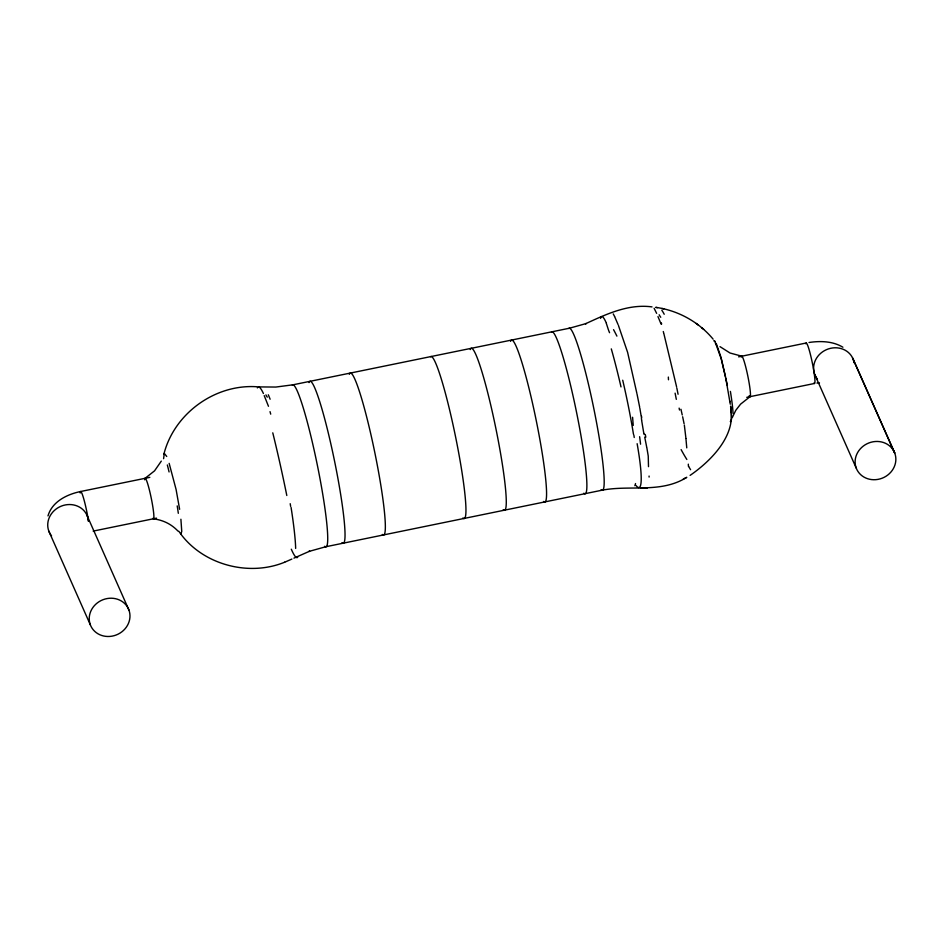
<?xml version="1.0" encoding="UTF-8"?>
<svg xmlns="http://www.w3.org/2000/svg" width="943" height="943" viewBox="0 0 943 943"><rect width="100%" height="100%" fill="white"/><g stroke="black" fill="none" stroke-linecap="round" stroke-linejoin="round"><path stroke-width="1.41" d="M731.143 410.582L731.532 419.034L730.365 421.615M166.734 456.471L164.33 453.394L163.587 458.675M690.111 475.378C709.666 461.87 734.255 437.847 731.214 411.313M163.823 454.432C173.972 413.588 215.075 383.825 257.038 386.771M731.296 420.661L730.566 421.415M47.987 515.915C52.124 501.523 67.118 494.285 80.721 491.492L149.819 477.347M732.275 417.572L735.799 410.288L740.585 404.146L750.121 396.626M161.3 461.115L154.558 470.84L145.022 478.36M293.921 558.15L309.658 551.195L308.88 551.455L325.606 546.787L602.07 490.195C630.219 484.773 660.937 493.613 686.787 477.323L683.333 478.973M178.84 531.286C201.154 564.303 248.021 577.21 284.633 562.228M284.456 562.323L291.87 559.069M738.628 356.843L806.289 342.993M93.168 531.109L156.514 518.143M746.762 397.333L814.422 383.483M809.023 342.486C820.386 340.8 832.81 341.107 842.901 347.224M816.956 383.07L819.467 382.87M640.674 488.262L647.051 488.25M258.842 386.913L275.863 387.054L293.073 384.791L569.537 328.199L586.275 323.52L585.497 323.779C606.361 314.172 628.297 303.705 652.014 306.888M741.799 356.195L730.059 353.024L719.992 346.635M153.355 518.791C163.434 520.218 171.178 523.99 178.074 531.168M657.424 307.666L655.727 307.359C677.923 310.365 698.846 321.893 713.12 339.162M661.915 308.491L663.789 308.832M180.82 534.327L181.751 531.404L180.903 519.239M696.24 323.437L698.268 325.064M701.557 327.657L703.655 329.355M654.1 308.255L656.634 313.371M714.971 341.342L721.36 359.342L727.395 385.416M613.233 313.901L614.565 316.424M657.966 316.577L661.102 324.133M264.217 395.624L268.472 406.28M614.659 316.624L618.007 324.439M263.415 393.514L263.05 392.736A87.275 8.817 77.9 0 0 257.368 387.915M716.397 343.9L720.935 357.126L725.485 376.622M852.519 357.81L894.754 453.135A20.663 18.825 -23.9 0 1 871.58 479.586A20.663 18.825 -23.9 0 1 860.11 449.057A20.663 18.825 -23.9 0 1 894.754 453.135L853.25 359.46M814.705 374.371L856.209 468.058M86.638 514.572L128.873 609.897A20.663 18.825 -23.9 0 1 105.699 636.348A20.663 18.825 -23.9 0 1 94.229 605.819A20.663 18.825 -23.9 0 1 128.873 609.897M48.824 531.133L90.328 624.808M618.431 325.453L627.614 352.364L636.796 393.031M608.494 330.074L606.314 323.331M608.718 330.616L609.543 332.702M169.151 463.355L176.082 489.452L179.63 509.314M643.786 433.238L641.641 420.378M643.821 433.344L644.116 434.44M270.028 411.643L270.712 414.142M663.283 331.523L663.672 332.95M663.872 333.681L676.579 386.771M682.237 414.967L680.952 409.25M637.02 393.985L639.649 407.07M646.662 446.911L644.717 437.116M646.827 447.63L648.242 456.07L648.501 466.655M682.649 416.759L684.088 423.749M676.803 387.903L678.076 394.257M725.756 378.002L730.271 404.205M684.347 425.14L685.926 438.33M641.169 416.111L639.814 408.048M290.208 503.692L290.633 506.332M633.849 434.959L634.238 437.493M729.965 401.152L730.047 401.753M730.625 406.138L730.801 407.506M730.577 406.645L730.919 408.567M641.381 417.537L641.617 420.095M730.79 408.508L731.155 411.902M730.955 408.826L731.12 410.335M686.763 447.878L685.938 438.66M688.307 464.156L688.449 466.479M649.079 476.05L649.102 477.075M817.451 379.169A20.663 18.825 -23.9 0 1 826.292 349.735A20.663 18.825 -23.9 0 1 854.134 362.796M805.852 343.806A20.663 1.992 78.4 0 1 812.241 362.489A20.663 1.992 78.4 0 1 813.939 383.035M668.481 379.77A86.049 2.098 87 0 1 668.339 377.059M660.748 317.272A33.96 8.852 35.6 0 1 659.145 314.773M661.291 322.848A90.375 21.135 89.4 0 1 661.668 323.968M661.809 310.259A89.326 18.707 87.5 0 1 664.202 314.278M675.105 393.16A86.249 3.383 78.8 0 1 676.32 399.349M679.514 410.016A45.806 28.632 89 0 1 679.125 408.119M690.582 469.697A83.986 12.153 76.6 0 1 688.661 466.396M686.846 459.477A86.049 14.263 69.7 0 1 681.105 449.599M715.313 342.851A38.463 3.348 75.7 0 1 716.279 344.89M613.551 329.661A89.385 13.273 72.4 0 1 616.899 336.121M641.464 416.087A23.445 22.054 45.4 0 1 641.664 417.513M645.248 434.44A43.225 33.889 42.1 0 1 645.802 437.198M639.625 436.692A89.679 5.446 81 0 1 640.568 444.188M632.588 417.266A89.444 3.124 85.1 0 1 633.225 425.423M600.561 318.38A87.275 8.169 79 0 1 606.243 322.895M635.535 483.547A89.043 10.88 85.5 0 1 634.839 485.669M637.138 443.693A87.121 10.043 76.1 0 1 635.912 485.374M622.71 380.229A87.133 9.406 78.3 0 1 633.448 434.145M611.3 348.886A86.803 7.167 77.8 0 1 621.001 386.913M510.564 341.331A82.678 7.968 78.4 0 1 535.777 418.303A82.678 7.968 78.4 0 1 543.557 501.452M470.251 349.582A82.678 7.968 78.4 0 1 495.476 426.554A82.678 7.968 78.4 0 1 503.244 509.703M551.478 331.995A82.678 7.968 78.4 0 1 576.927 414.177A82.678 7.968 78.4 0 1 583.858 493.201M568.782 328.459A82.678 7.968 78.4 0 1 594.231 410.629A82.678 7.968 78.4 0 1 601.163 489.653M349.323 374.336A82.678 7.968 78.4 0 1 374.548 451.296A82.678 7.968 78.4 0 1 382.316 534.445M309.021 382.587A82.678 7.968 78.4 0 1 334.235 459.547A82.678 7.968 78.4 0 1 342.003 542.696M292.318 385.039A82.678 7.968 78.4 0 1 317.767 467.221A82.678 7.968 78.4 0 1 324.698 546.245M430.55 356.749A82.678 7.968 78.4 0 1 455.999 438.931A82.678 7.968 78.4 0 1 462.93 517.955M177.201 505.896A34.361 4.279 78.4 0 1 178.31 513.31M167.324 464.958A33.936 3.277 79.8 0 1 169.068 471.96M144.715 479.81A20.663 1.992 78.4 0 1 150.951 496.749A20.663 1.992 78.4 0 1 152.872 518.344M267.282 397.156A38.156 9.583 36.8 0 1 265.914 394.893M291.081 507.452A87.133 7.532 78.8 0 1 295.654 548.437M297.682 557.254A86.803 8.475 77.4 0 1 291.304 549.203M268.284 394.787A89.043 14.958 84.4 0 1 270.111 399.231M272.775 432.837A87.121 4.68 77.7 0 1 286.802 495.499M741.351 357.043A20.663 1.992 78.4 0 1 747.929 376.575A20.663 1.992 78.4 0 1 749.166 395.754M730.401 391.404A34.361 2.652 79.6 0 1 733.006 413.223M51.57 535.919A20.663 18.825 -23.9 0 1 61.271 506.132A20.663 18.825 -23.9 0 1 88.442 521.243M80.214 493.012A20.663 1.992 78.4 0 1 83.538 498.128A20.663 1.992 78.4 0 1 88.501 521.196M714.099 340.847L714.806 341.142L714.075 340.859"/></g></svg>
